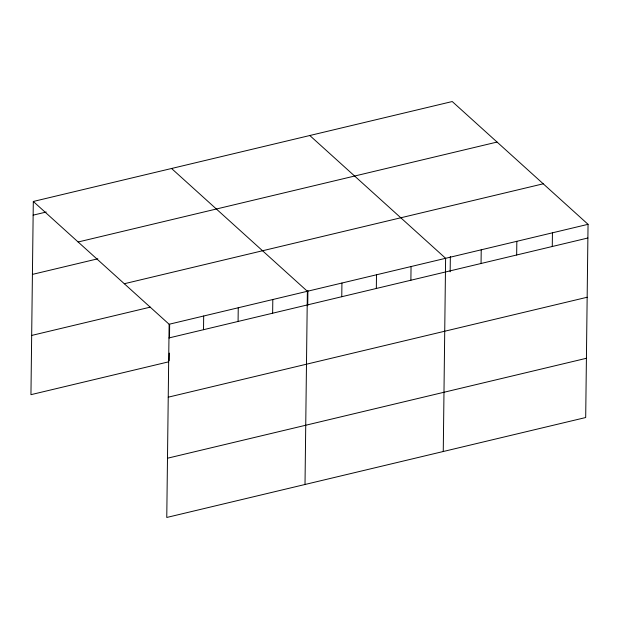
<?xml version="1.0" encoding="UTF-8"?>
<svg xmlns="http://www.w3.org/2000/svg" width="619" height="619" viewBox="0 0 619 619"><rect width="100%" height="100%" fill="white"/><g stroke="black" fill="none" stroke-linecap="round" stroke-linejoin="round"><path stroke-width="0.93" d="M33.31 201.469L169.126 324.255L166.766 517.461L585.69 417.531L588.05 224.326L452.234 101.539L33.31 201.469L30.95 394.674L168.26 361.922M169.204 360.745L169.304 353.101M169.49 337.812L169.652 324.433M203.519 329.695L203.682 316.015M238.083 321.454L238.245 307.767M272.639 313.206L272.809 299.526M305.012 484.484L307.372 291.278L171.556 168.492M307.72 305.786L307.906 290.497M341.765 296.718L341.928 283.038M376.329 288.477L376.491 274.79M410.884 280.229L411.055 266.549M443.258 451.506L445.618 258.301L309.802 135.515M450.16 271.811L450.346 256.521M481.056 263.493L481.226 249.805M516.664 254.997L516.834 241.309M552.272 246.501L552.442 232.821M33.14 215.157L46.224 212.031M78.126 241.99L497.057 142.06M32.42 274.395L97.81 258.796M124.303 283.734L543.234 183.804M31.677 335.436L150.301 307.132M169.126 324.255L588.05 224.326M168.956 337.943L587.88 238.006M168.236 397.181L587.16 297.252M167.486 458.222L586.41 358.285"/></g></svg>
